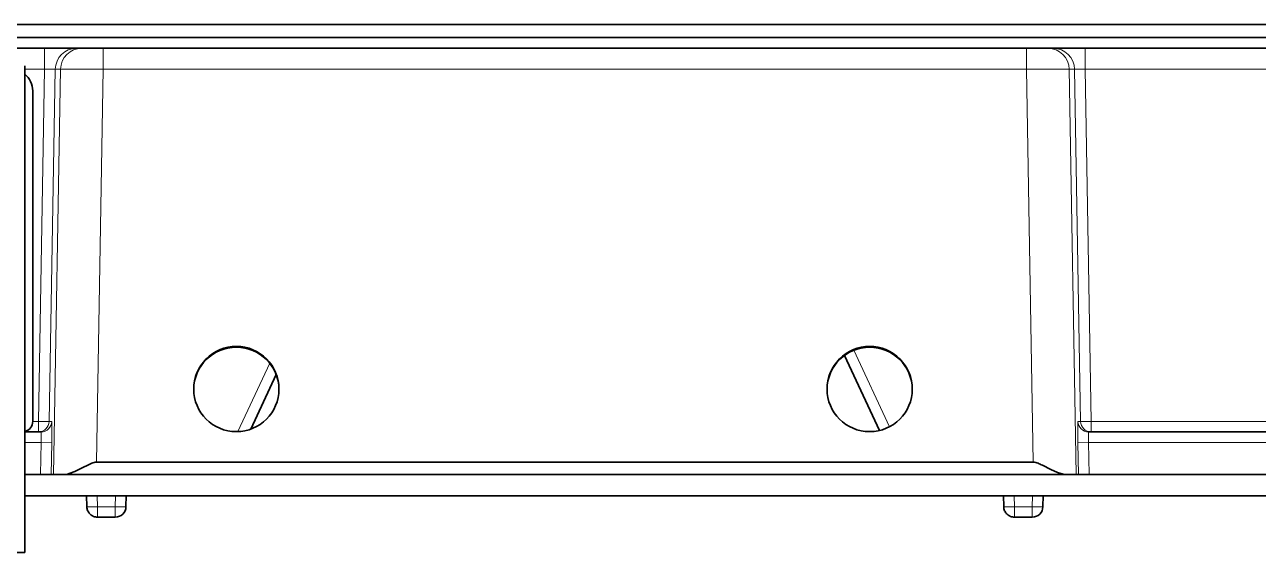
# Model space of a CAD drawing. Extents: x -1051 to 2563, y -231 to 775.
# Drawn here: x -626.6 to -568.7, y -65.3 to -40.6 of the extents above; entities that cross this region are included whole.
import ezdxf

# ---------------------------------------------------------------- set-up
doc = ezdxf.new("R2010")
doc.units = 0

msp = doc.modelspace()

# ---------------------------------------------------------------- linework, layer by layer
at = {"color": 7, "lineweight": 35}
for p, q in [((-518.047, -40.567), (-684.647, -40.567)), ((-684.647, -40.567), (-518.047, -40.567)), ((-685.547, -41.177), (-514.547, -41.177)), ((-518.047, -41.177), (-684.647, -41.177)), ((-685.547, -41.677), (-514.547, -41.677)), ((-625.661, -41.677), (-666.062, -41.677)), ((-579.612, -41.677), (-622.912, -41.677)), ((-536.461, -41.677), (-576.862, -41.677)), ((-626.592, -65.329), (-626.594, -42.5)), ((-623.228, -61.095), (-579.295, -61.095)), ((-532.747, -61.677), (-626.593, -61.677)), ((-577.766, -61.677), (-624.758, -61.677)), ((-539.849, -61.677), (-576.675, -61.677)), ((-532.236, -62.677), (-626.592, -62.677))]:
    msp.add_line(p, q, dxfattribs=at)
at = {"color": 7, "lineweight": 35, "ltscale": 0.037489}
for p, q in [((-624.162, -41.677), (-625.661, -41.677)), ((-576.862, -41.677), (-578.362, -41.677))]:
    msp.add_line(p, q, dxfattribs=at)
at = {"color": 7, "lineweight": 13, "ltscale": 0.024564}
for p, q in [((-625.661, -42.659), (-625.661, -41.677)), ((-622.912, -41.677), (-622.912, -42.659)), ((-579.612, -42.659), (-579.612, -41.677)), ((-576.862, -41.677), (-576.862, -42.659))]:
    msp.add_line(p, q, dxfattribs=at)
at = {"color": 7, "lineweight": 35, "ltscale": 0.006244}
for p, q in [((-623.912, -41.677), (-624.162, -41.677)), ((-578.362, -41.677), (-578.612, -41.677))]:
    msp.add_line(p, q, dxfattribs=at)
at = {"color": 7, "lineweight": 35, "ltscale": 0.024992}
for p, q in [((-622.912, -41.677), (-623.912, -41.677)), ((-578.612, -41.677), (-579.612, -41.677))]:
    msp.add_line(p, q, dxfattribs=at)
at = {"color": 7, "lineweight": 13, "ltscale": 0.023325}
msp.add_line((-626.594, -42.659), (-625.661, -42.659), dxfattribs=at)
at = {"color": 7, "lineweight": 13, "ltscale": 0.413215}
for p, q in [((-625.945, -59.185), (-625.661, -42.659)), ((-625.445, -59.185), (-625.161, -42.659)), ((-577.079, -59.185), (-577.362, -42.659)), ((-576.579, -59.185), (-576.862, -42.659))]:
    msp.add_line(p, q, dxfattribs=at)
at = {"color": 7, "lineweight": 13, "ltscale": 0.475506}
for p, q in [((-625.238, -61.677), (-624.912, -42.659)), ((-577.286, -61.677), (-577.612, -42.659))]:
    msp.add_line(p, q, dxfattribs=at)
at = {"color": 7, "lineweight": 13, "ltscale": 0.006244}
msp.add_line((-624.912, -42.659), (-625.161, -42.659), dxfattribs=at)
at = {"color": 7, "lineweight": 13, "ltscale": 0.460973}
for p, q in [((-623.228, -61.095), (-622.912, -42.659)), ((-579.295, -61.095), (-579.612, -42.659))]:
    msp.add_line(p, q, dxfattribs=at)
at = {"color": 7, "lineweight": 13}
for p, q in [((-622.912, -42.659), (-579.612, -42.659)), ((-576.862, -42.659), (-536.461, -42.659))]:
    msp.add_line(p, q, dxfattribs=at)
at = {"color": 7, "lineweight": 13, "ltscale": 0.006245}
msp.add_line((-577.612, -42.659), (-577.362, -42.659), dxfattribs=at)
at = {"color": 7, "lineweight": 35, "ltscale": 0.3875}
msp.add_line((-626.214, -43.677), (-626.214, -59.177), dxfattribs=at)
at = {"color": 7, "lineweight": 35, "ltscale": 0.09721}
msp.add_line((-588.143, -56.085), (-586.5, -59.609), dxfattribs=at)
at = {"color": 7, "lineweight": 13, "ltscale": 0.098974}
msp.add_line((-587.707, -55.845), (-586.034, -59.433), dxfattribs=at)
at = {"color": 7, "lineweight": 13, "ltscale": 0.088388}
msp.add_line((-616.597, -59.663), (-615.103, -56.459), dxfattribs=at)
at = {"color": 7, "lineweight": 35, "ltscale": 0.070648}
msp.add_line((-615.995, -59.548), (-614.801, -56.987), dxfattribs=at)
at = {"color": 7, "lineweight": 35, "ltscale": 0.000368591}
msp.add_line((-615.517, -58.522), (-615.523, -58.535), dxfattribs=at)
at = {"color": 7, "lineweight": 13, "ltscale": 0.006744}
msp.add_line((-626.214, -59.185), (-625.945, -59.185), dxfattribs=at)
at = {"color": 7, "lineweight": 13, "ltscale": 0.008695}
for p, q in [((-625.945, -59.185), (-625.945, -59.533)), ((-576.579, -59.533), (-576.579, -59.185))]:
    msp.add_line(p, q, dxfattribs=at)
at = {"color": 7, "lineweight": 13, "ltscale": 0.002726}
msp.add_line((-625.945, -59.533), (-625.945, -59.642), dxfattribs=at)
at = {"color": 7, "lineweight": 13, "ltscale": 0.003058}
for p, q in [((-625.323, -59.185), (-625.445, -59.185)), ((-577.201, -59.185), (-577.079, -59.185))]:
    msp.add_line(p, q, dxfattribs=at)
at = {"color": 7, "lineweight": 13, "ltscale": 0.211069}
msp.add_line((-576.579, -59.185), (-568.136, -59.185), dxfattribs=at)
at = {"color": 7, "lineweight": 13, "ltscale": 0.003587}
msp.add_line((-576.579, -59.677), (-576.579, -59.533), dxfattribs=at)
at = {"color": 7, "lineweight": 35, "ltscale": 0.019258}
msp.add_line((-626.593, -59.677), (-625.822, -59.677), dxfattribs=at)
at = {"color": 7, "lineweight": 13, "ltscale": 0.000860596}
msp.add_line((-625.945, -59.642), (-625.945, -59.677), dxfattribs=at)
at = {"color": 7, "lineweight": 35, "ltscale": 0.217188}
msp.add_line((-576.701, -59.677), (-568.014, -59.677), dxfattribs=at)
at = {"color": 7, "lineweight": 13, "ltscale": 0.019257}
msp.add_line((-626.593, -60.177), (-625.822, -60.177), dxfattribs=at)
at = {"color": 7, "lineweight": 13, "ltscale": 0.037506}
for p, q in [((-625.822, -60.177), (-625.849, -61.677)), ((-576.675, -61.677), (-576.701, -60.177))]:
    msp.add_line(p, q, dxfattribs=at)
at = {"color": 7, "lineweight": 13, "ltscale": 0.012499}
msp.add_line((-625.822, -60.177), (-625.323, -60.185), dxfattribs=at)
at = {"color": 7, "lineweight": 13, "ltscale": 0.037287}
for p, q in [((-625.323, -60.185), (-625.349, -61.677)), ((-577.201, -60.185), (-577.175, -61.677))]:
    msp.add_line(p, q, dxfattribs=at)
at = {"color": 7, "lineweight": 13, "ltscale": 0.012497}
msp.add_line((-577.201, -60.185), (-576.701, -60.177), dxfattribs=at)
at = {"color": 7, "lineweight": 13, "ltscale": 0.217188}
msp.add_line((-576.701, -60.177), (-568.014, -60.177), dxfattribs=at)
at = {"color": 7, "lineweight": 35, "ltscale": 0.016719}
msp.add_line((-624.051, -61.443), (-623.451, -61.149), dxfattribs=at)
at = {"color": 7, "lineweight": 35, "ltscale": 0.011057}
msp.add_line((-578.473, -61.443), (-578.868, -61.244), dxfattribs=at)
at = {"color": 7, "lineweight": 35, "ltscale": 0.018599}
msp.add_line((-625.849, -61.677), (-626.593, -61.677), dxfattribs=at)
at = {"color": 7, "lineweight": 35, "ltscale": 0.0125}
for p, q in [((-625.349, -61.677), (-625.849, -61.677)), ((-576.675, -61.677), (-577.175, -61.677))]:
    msp.add_line(p, q, dxfattribs=at)
at = {"color": 7, "lineweight": 35, "ltscale": 0.002769}
msp.add_line((-625.238, -61.677), (-625.349, -61.677), dxfattribs=at)
at = {"color": 7, "lineweight": 35, "ltscale": 0.011989}
msp.add_line((-624.758, -61.677), (-625.238, -61.677), dxfattribs=at)
at = {"color": 7, "lineweight": 35, "ltscale": 0.01199}
msp.add_line((-577.286, -61.677), (-577.766, -61.677), dxfattribs=at)
at = {"color": 7, "lineweight": 35, "ltscale": 0.002768}
msp.add_line((-577.286, -61.677), (-577.175, -61.677), dxfattribs=at)
at = {"color": 7, "lineweight": 35, "ltscale": 0.01272}
for p, q in [((-623.689, -62.677), (-623.68, -63.185)), ((-621.844, -63.185), (-621.835, -62.677)), ((-580.689, -62.677), (-580.68, -63.185)), ((-578.844, -63.185), (-578.835, -62.677))]:
    msp.add_line(p, q, dxfattribs=at)
at = {"color": 7, "lineweight": 13, "ltscale": 0.012829}
for p, q in [((-623.18, -63.19), (-623.189, -62.677)), ((-622.335, -62.677), (-622.344, -63.19)), ((-580.18, -63.19), (-580.189, -62.677)), ((-579.335, -62.677), (-579.344, -63.19))]:
    msp.add_line(p, q, dxfattribs=at)
at = {"color": 7, "lineweight": 35, "ltscale": 0.001341}
for p, q in [((-623.525, -63.539), (-623.484, -63.573)), ((-580.525, -63.539), (-580.484, -63.573))]:
    msp.add_line(p, q, dxfattribs=at)
at = {"color": 7, "lineweight": 35, "ltscale": 0.001091}
for p, q in [((-623.484, -63.573), (-623.449, -63.598)), ((-580.484, -63.573), (-580.449, -63.598))]:
    msp.add_line(p, q, dxfattribs=at)
at = {"color": 7, "lineweight": 13, "ltscale": 0.020915}
for p, q in [((-622.344, -63.19), (-623.18, -63.19)), ((-579.344, -63.19), (-580.18, -63.19))]:
    msp.add_line(p, q, dxfattribs=at)
at = {"color": 7, "lineweight": 13, "ltscale": 0.008628}
for p, q in [((-623.18, -63.19), (-623.18, -63.535)), ((-622.344, -63.19), (-622.344, -63.535)), ((-580.18, -63.19), (-580.18, -63.535)), ((-579.344, -63.19), (-579.344, -63.535))]:
    msp.add_line(p, q, dxfattribs=at)
at = {"color": 7, "lineweight": 13, "ltscale": 0.003545}
for p, q in [((-623.18, -63.535), (-623.18, -63.677)), ((-622.344, -63.535), (-622.344, -63.677)), ((-580.18, -63.535), (-580.18, -63.677)), ((-579.344, -63.535), (-579.344, -63.677))]:
    msp.add_line(p, q, dxfattribs=at)
at = {"color": 7, "lineweight": 35, "ltscale": 0.020915}
for p, q in [((-622.344, -63.677), (-623.18, -63.677)), ((-579.344, -63.677), (-580.18, -63.677))]:
    msp.add_line(p, q, dxfattribs=at)
at = {"color": 7, "lineweight": 35, "ltscale": 0.035208}
msp.add_line((-626.592, -65.329), (-628.001, -65.329), dxfattribs=at)
at = {"color": 7, "lineweight": 13}
for points in [[(-625.161, -42.659), (-625.164, -42.658), (-625.177, -42.656), (-625.28, -42.652), (-625.661, -42.659)], [(-624.912, -42.659), (-624.908, -42.658), (-624.887, -42.657), (-624.732, -42.654), (-622.912, -42.659)], [(-579.612, -42.659), (-577.819, -42.654), (-577.63, -42.657), (-577.615, -42.659), (-577.612, -42.659)], [(-576.862, -42.659), (-577.337, -42.655), (-577.359, -42.658), (-577.362, -42.659)], [(-625.323, -60.185), (-625.319, -59.22), (-625.321, -59.191), (-625.322, -59.187), (-625.323, -59.185)], [(-577.201, -60.185), (-577.208, -59.357), (-577.203, -59.191), (-577.202, -59.187), (-577.201, -59.185)], [(-625.822, -60.177), (-625.819, -59.694), (-625.82, -59.681), (-625.821, -59.678), (-625.822, -59.677)], [(-576.701, -60.177), (-576.706, -59.699), (-576.703, -59.679), (-576.702, -59.677), (-576.701, -59.677)]]:
    msp.add_lwpolyline(points, dxfattribs=at)
at = {"color": 7, "lineweight": 35}
msp.add_lwpolyline([(-577.766, -61.677), (-577.889, -61.664), (-578.161, -61.582), (-578.473, -61.443)], dxfattribs=at)
for centre, radius, start, end in [((-627.214, -43.677), 1, 0, 51.66822), ((-616.668, -57.665), 2, 0.00508, 90.00499), ((-616.668, -57.665), 2, 269.995, 359.99492), ((-626.714, -59.177), 0.5, 284.0874, 360), ((-623.196, -61.707), 0.613, 93.05703, 114.52557), ((-579.328, -61.707), 0.613, 65.47265, 86.95287), ((-580.266, -63.971), 3.065, 62.84883, 67.08341), ((-624.81, -60.643), 1.036, 272.8805, 291.79626), ((-625.747, -58.051), 3.793, 290.39591, 296.56363), ((-623.18, -63.177), 0.5, 181, 203.26008), ((-623.169, -63.171), 0.512, 203.3557, 214.25498), ((-623.18, -63.177), 0.5, 214.43068, 225.51002), ((-623.148, -63.114), 0.571, 238.16781, 247.69914), ((-622.344, -63.177), 0.5, 270, 359), ((-580.18, -63.177), 0.5, 181, 203.26008), ((-580.169, -63.171), 0.512, 203.3557, 214.25498), ((-580.18, -63.177), 0.5, 214.43068, 225.51002), ((-580.148, -63.114), 0.571, 238.16783, 247.69914), ((-579.344, -63.177), 0.5, 270, 359), ((-623.18, -63.177), 0.5, 248.39431, 270), ((-580.18, -63.177), 0.5, 248.39431, 270)]:
    msp.add_arc(centre, radius, start, end, dxfattribs=at)
at = {"color": 7, "lineweight": 13}
for centre, start, end in [((-625.945, -59.177), 270.00123, 359.00122), ((-576.579, -59.177), 180.99906, 270.00043)]:
    msp.add_arc(centre, 0.5, start, end, dxfattribs=at)
for centre, major_axis, ratio, start_param, end_param in [((-624.162, -42.677), (0, 1), 0.999848, 6.283185, 7.836528), ((-623.912, -42.677), (0, 1), 0.999848, 0, 1.553343), ((-578.612, -42.677), (0, 1), 0.999848, 4.729842, 6.283185), ((-578.362, -42.677), (0, -1), 0.999848, 1.58825, 3.141593), ((-625.945, -59.177), (0.5, -0.009), 0.01745, 4.712688, 6.265732), ((-625.822, -59.177), (0, 0.5), 0.999848, 3.141593, 4.694936), ((-576.701, -59.177), (0, -0.5), 0.999848, 4.729842, 6.283185), ((-576.579, -59.177), (0.5, 0.009), 0.01745, 3.159046, 4.71209), ((-623.18, -63.177), (-0.5, -0.009), 0.026173, 0, 1.570339), ((-622.344, -63.177), (-0.5, 0.009), 0.026173, 1.571253, 3.141593), ((-580.18, -63.177), (-0.5, -0.009), 0.026173, 0, 1.570339), ((-579.344, -63.177), (-0.5, 0.009), 0.026173, 1.571253, 3.141593)]:
    msp.add_ellipse(centre, major_axis=major_axis, ratio=ratio, start_param=start_param, end_param=end_param, dxfattribs=at)
at = {"color": 7, "lineweight": 35}
for centre, major_axis, start_param, end_param in [((-616.668, -57.665), (2, 0), 1.570796, 3.141593), ((-616.668, -57.703), (-2, 0), 4.712389, 6.273649), ((-616.668, -57.703), (-2, 0), 3.151207, 4.712389), ((-586.968, -57.665), (2, 0), 1.570796, 3.141593), ((-586.968, -57.703), (-2, 0), 4.712389, 6.273649), ((-586.968, -57.665), (2, 0), 6.283185, 7.853982), ((-586.968, -57.703), (-2, 0), 3.151207, 4.712389), ((-616.668, -57.665), (2, 0), 3.141593, 4.712389), ((-586.968, -57.665), (2, 0), 3.141593, 6.283185)]:
    msp.add_ellipse(centre, major_axis=major_axis, ratio=0.999848, start_param=start_param, end_param=end_param, dxfattribs=at)

doc.saveas('drawing.dxf')
